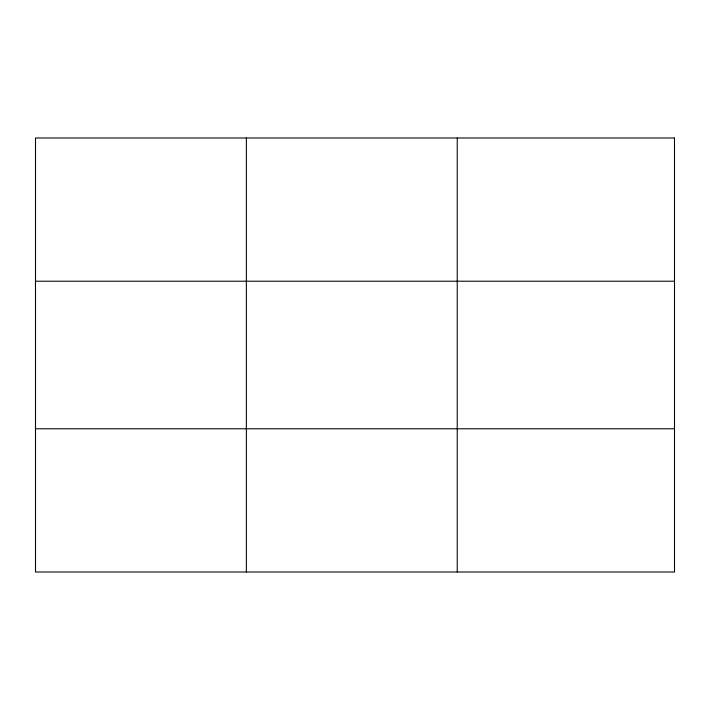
<?xml version="1.0" encoding="UTF-8"?>
<svg xmlns="http://www.w3.org/2000/svg" width="710" height="710" viewBox="0 0 710 710"><rect width="100%" height="100%" fill="white"/><g stroke="black" fill="none" stroke-linecap="round" stroke-linejoin="round"><path stroke-width="1.06" d="M246.37 572.011L246.37 137.988M457.24 572.011L457.24 137.988M35.5 281.213L674.5 281.213M35.5 428.787L674.5 428.787M674.5 137.988L674.5 572.011L35.5 572.011L35.5 137.988L674.5 137.988"/></g></svg>
